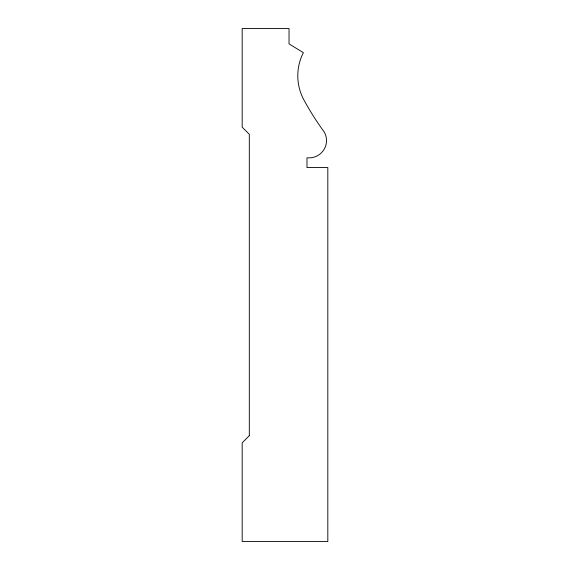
<?xml version="1.0" encoding="UTF-8"?>
<svg xmlns="http://www.w3.org/2000/svg" width="570" height="570" viewBox="0 0 570 570"><rect width="100%" height="100%" fill="white"/><g stroke="black" fill="none" stroke-linecap="round" stroke-linejoin="round"><path stroke-width="0.85" d="M249.304 435.687L242.179 442.812L242.179 541.5L327.821 541.5L327.821 167.544L306.988 167.544L306.988 157.862L309.717 157.862A17.321 17.321 0 0 0 324.337 132.133A282.656 282.656 0 0 1 303.375 98.945A50.716 50.716 0 0 1 303.375 52.668L289.033 43.897L289.033 28.5L242.179 28.5L242.179 127.188L249.304 134.313L249.304 435.687"/></g></svg>
